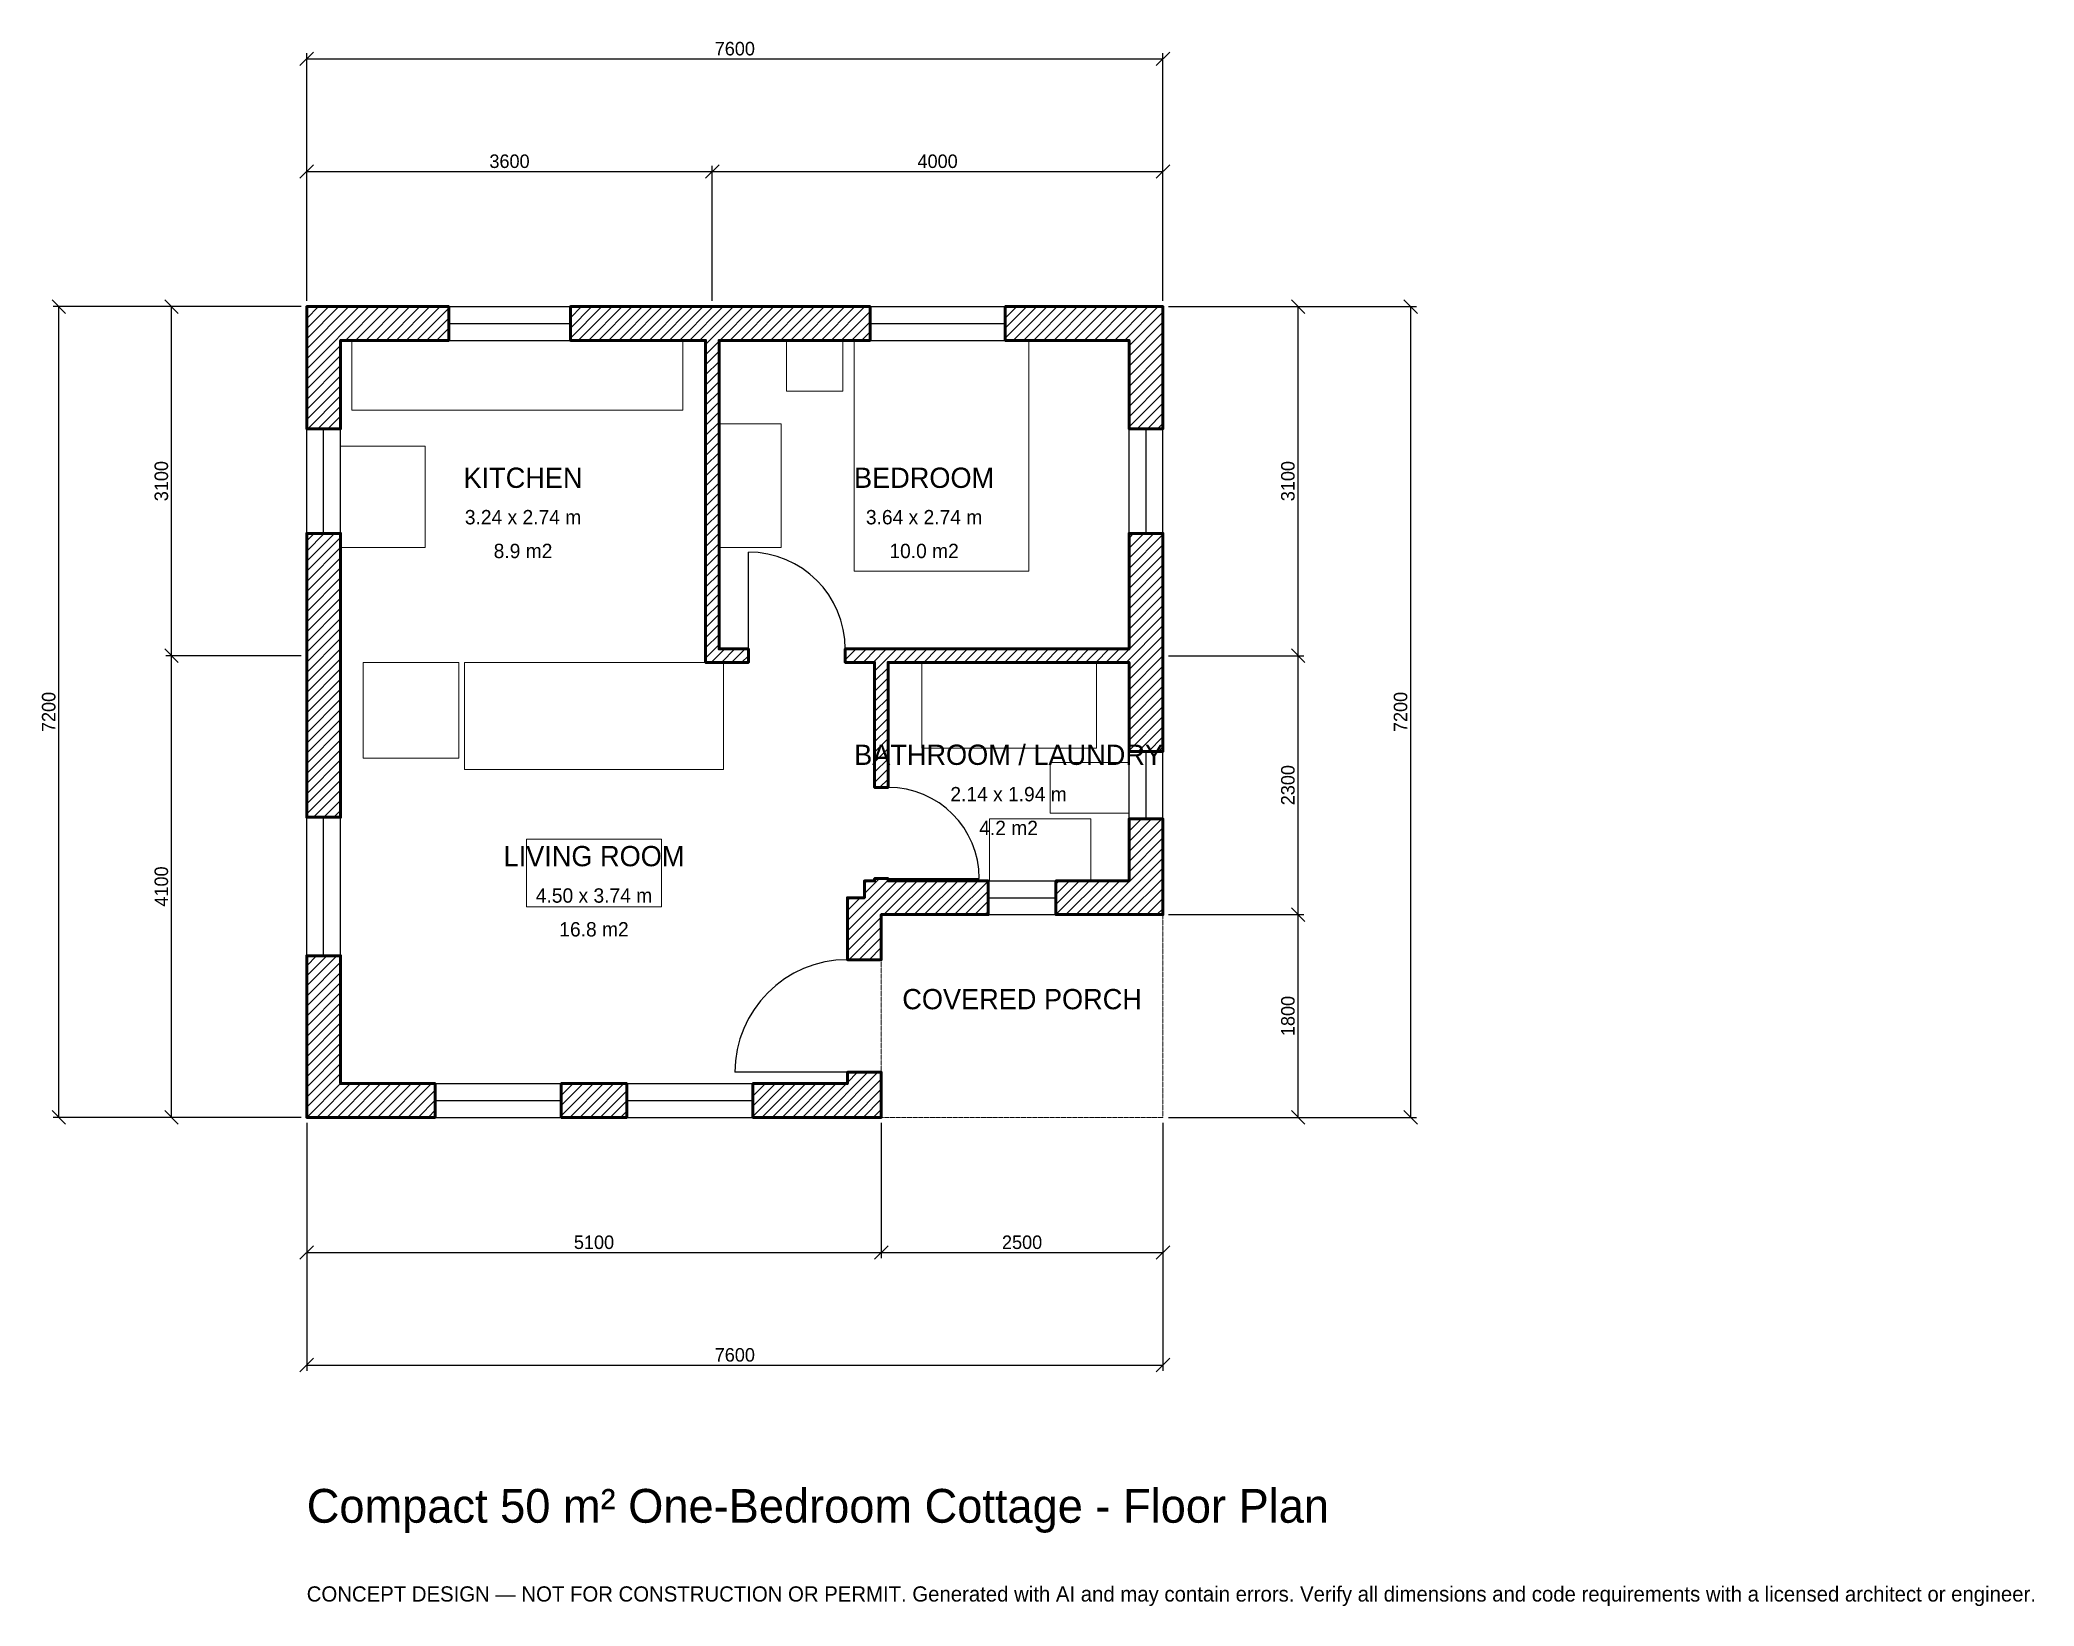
# Model space of a CAD drawing. Header units: millimetres. Extents: x -2369 to 15333, y -4341 to 9569.
import ezdxf
from ezdxf.enums import TextEntityAlignment as Align

# ---------------------------------------------------------------- set-up
doc = ezdxf.new("R2010")
doc.units = ezdxf.units.MM
doc.linetypes.add('DASHED', pattern=[1.524, 1.27, -0.254])
for name, color, linetype, lineweight in [('A-ANNO-DIMS', 1, 'Continuous', 13), ('A-ANNO-TEXT', 7, 'Continuous', 18), ('A-AREA-IDEN', 7, 'Continuous', 18), ('A-DOOR', 2, 'Continuous', 25), ('A-FLOR-FIXT', 9, 'Continuous', 13), ('A-FURN', 9, 'Continuous', 13), ('A-GLAZ', 4, 'Continuous', 25), ('A-SITE-PAVE', 8, 'Continuous', 13), ('A-WALL', 7, 'Continuous', 50), ('A-WALL-PATT', 8, 'Continuous', 13)]:
    doc.layers.add(name, color=color, linetype=linetype, lineweight=lineweight)
doc.dimstyles.new('PLAN', dxfattribs={"dimtxt": 120, "dimasz": 80, "dimexe": 50, "dimexo": 50, "dimgap": 30, "dimtad": 1, "dimdec": 0, "dimtsz": 60, "dimcen": 2.5, "dimclrd": 1, "dimclre": 1, "dimazin": 3, "dimtfac": 1, "dimtmove": 0, "dimatfit": 3})

msp = doc.modelspace()

# ---------------------------------------------------------------- hatches: boundary and pattern name
at = {"layer": 'A-WALL-PATT'}
h = msp.add_hatch(dxfattribs=at)
h.set_pattern_fill('ANSI31', color=8, scale=20)
h.paths.add_polyline_path([(4800, -0.001), (4800, 0), (3960, 0), (3960, 300), (4800, 300), (4800, 400), (5100, 400), (5100, 300), (5100.001, 300), (5100.001, 0), (5100, 0), (5100, -0.001), (4800, -0.001)])
h.paths.add_polyline_path([(2260, 0), (2260, 300), (2840, 300), (2840, 0), (2260, 0)])
h.paths.add_polyline_path([(300, 0), (300, -0.001), (0, -0.001), (0, 0), (-0.001, 0), (-0.001, 300), (0, 300), (0, 1435), (300, 1435), (300, 300), (1140, 300), (1140, 0), (300, 0)])
h.paths.add_polyline_path([(0, 3950), (0, 4250), (0, 5185), (300, 5185), (300, 4250), (300, 3950), (300, 2665), (0, 2665), (0, 3950)])
h.paths.add_polyline_path([(0, 6900), (-0.001, 6900), (-0.001, 7200), (0, 7200), (0, 7200.001), (300, 7200.001), (300, 7200), (1260, 7200), (1260, 6900), (300, 6900), (300, 6115), (0, 6115), (0, 6900)])
h.paths.add_polyline_path([(3450, 7200), (3540, 7200), (3540, 7200.001), (3660, 7200.001), (3660, 7200), (3750, 7200), (5000, 7200), (5000, 6900), (3750, 6900), (3660, 6900), (3660, 4160), (3920, 4160), (3920, 4040), (3660, 4040), (3540, 4040), (3540, 4160), (3540, 6900), (3450, 6900), (2340, 6900), (2340, 7200), (3450, 7200)])
h.paths.add_polyline_path([(7300, 7200), (7300, 7200.001), (7600, 7200.001), (7600, 7200), (7600.001, 7200), (7600.001, 6900), (7600, 6900), (7600, 6115), (7300, 6115), (7300, 6900), (6200, 6900), (6200, 7200), (7300, 7200)])
h.paths.add_polyline_path([(7600, 4250), (7600, 4160), (7600.001, 4160), (7600.001, 4040), (7600, 4040), (7600, 3950), (7600, 3250), (7300, 3250), (7300, 3950), (7300, 4040), (5160, 4040), (5160, 2930), (5040, 2930), (5040, 4040), (4780, 4040), (4780, 4160), (5040, 4160), (5160, 4160), (7300, 4160), (7300, 4250), (7300, 5185), (7600, 5185), (7600, 4250)])
h.paths.add_polyline_path([(7600, 2100), (7600.001, 2100), (7600.001, 1800), (7600, 1800), (7600, 1799.999), (7300, 1799.999), (7300, 1800), (6650, 1800), (6650, 2100), (7300, 2100), (7300, 2650), (7600, 2650), (7600, 2100)])
h.paths.add_polyline_path([(5160, 1800), (5160, 1799.999), (5100.001, 1799.999), (5100.001, 1740), (5100, 1740), (5100, 1400), (4800, 1400), (4800, 1950), (4950, 1950), (4950, 2100), (5040, 2100), (5040, 2120), (5160, 2120), (5160, 2100), (6050, 2100), (6050, 1800), (5160, 1800)])

# ---------------------------------------------------------------- linework, layer by layer
at = {"layer": 'A-DOOR'}
for p, q in [((3920, 4160), (3920, 5020)), ((5160, 2120), (5970, 2120)), ((4800, 400), (3800, 400))]:
    msp.add_line(p, q, dxfattribs=at)
for centre, radius, start, end in [((3920, 4160), 860, 0, 90), ((5160, 2120), 810, 0, 90), ((4800, 400), 1000, 90, 180)]:
    msp.add_arc(centre, radius, start, end, dxfattribs=at)
at = {"layer": 'A-FLOR-FIXT'}
for points in [[(400, 6280), (3340, 6280), (3340, 6900), (400, 6900)], [(5460, 3280), (7010, 3280), (7010, 4040), (5460, 4040)], [(6600, 2700), (7300, 2700), (7300, 3150), (6600, 3150)], [(6060, 2100), (6960, 2100), (6960, 2650), (6060, 2650)]]:
    msp.add_lwpolyline(points, close=True, dxfattribs=at)
at = {"layer": 'A-FURN'}
for points in [[(4260, 6450), (4760, 6450), (4760, 6900), (4260, 6900)], [(4860, 4850), (6410, 4850), (6410, 6900), (4860, 6900)], [(3660, 5060), (4210, 5060), (4210, 6160), (3660, 6160)], [(300, 5060), (1050, 5060), (1050, 5960), (300, 5960)], [(500, 3190), (1350, 3190), (1350, 4040), (500, 4040)], [(1400, 3090), (3700, 3090), (3700, 4040), (1400, 4040)], [(1950, 1870), (3150, 1870), (3150, 2470), (1950, 2470)]]:
    msp.add_lwpolyline(points, close=True, dxfattribs=at)
at = {"layer": 'A-GLAZ'}
for p, q in [((1260, 7200), (2340, 7200)), ((5000, 7200), (6200, 7200)), ((1260, 7050), (2340, 7050)), ((5000, 7050), (6200, 7050)), ((1260, 6900), (2340, 6900)), ((5000, 6900), (6200, 6900)), ((0, 5185), (0, 6115)), ((150, 5185), (150, 6115)), ((300, 5185), (300, 6115)), ((7300, 5185), (7300, 6115)), ((7450, 5185), (7450, 6115)), ((7600, 5185), (7600, 6115)), ((7300, 2650), (7300, 3250)), ((7450, 2650), (7450, 3250)), ((7600, 2650), (7600, 3250)), ((0, 1435), (0, 2665)), ((150, 1435), (150, 2665)), ((300, 1435), (300, 2665)), ((6050, 2100), (6650, 2100)), ((6050, 1950), (6650, 1950)), ((6050, 1800), (6650, 1800)), ((1140, 300), (2260, 300)), ((2840, 300), (3960, 300)), ((1140, 150), (2260, 150)), ((1140, 0), (2260, 0)), ((2840, 150), (3960, 150)), ((2840, 0), (3960, 0))]:
    msp.add_line(p, q, dxfattribs=at)
at = {"layer": 'A-SITE-PAVE', "linetype": 'DASHED'}
msp.add_lwpolyline([(5100, 0), (7600, 0), (7600, 1800), (5100, 1800)], close=True, dxfattribs=at)
at = {"layer": 'A-WALL'}
for points in [[(0, 6900), (-0.001, 6900), (-0.001, 7200), (0, 7200), (0, 7200.001), (300, 7200.001), (300, 7200), (1260, 7200), (1260, 6900), (300, 6900), (300, 6115), (0, 6115), (0, 6900)], [(3450, 7200), (3540, 7200), (3540, 7200.001), (3660, 7200.001), (3660, 7200), (3750, 7200), (5000, 7200), (5000, 6900), (3750, 6900), (3660, 6900), (3660, 4160), (3920, 4160), (3920, 4040), (3660, 4040), (3540, 4040), (3540, 4160), (3540, 6900), (3450, 6900), (2340, 6900), (2340, 7200), (3450, 7200)], [(7300, 7200), (7300, 7200.001), (7600, 7200.001), (7600, 7200), (7600.001, 7200), (7600.001, 6900), (7600, 6900), (7600, 6115), (7300, 6115), (7300, 6900), (6200, 6900), (6200, 7200), (7300, 7200)], [(0, 3950), (0, 4250), (0, 5185), (300, 5185), (300, 4250), (300, 3950), (300, 2665), (0, 2665), (0, 3950)], [(7600, 4250), (7600, 4160), (7600.001, 4160), (7600.001, 4040), (7600, 4040), (7600, 3950), (7600, 3250), (7300, 3250), (7300, 3950), (7300, 4040), (5160, 4040), (5160, 2930), (5040, 2930), (5040, 4040), (4780, 4040), (4780, 4160), (5040, 4160), (5160, 4160), (7300, 4160), (7300, 4250), (7300, 5185), (7600, 5185), (7600, 4250)], [(7600, 2100), (7600.001, 2100), (7600.001, 1800), (7600, 1800), (7600, 1799.999), (7300, 1799.999), (7300, 1800), (6650, 1800), (6650, 2100), (7300, 2100), (7300, 2650), (7600, 2650), (7600, 2100)], [(5160, 1800), (5160, 1799.999), (5100.001, 1799.999), (5100.001, 1740), (5100, 1740), (5100, 1400), (4800, 1400), (4800, 1950), (4950, 1950), (4950, 2100), (5040, 2100), (5040, 2120), (5160, 2120), (5160, 2100), (6050, 2100), (6050, 1800), (5160, 1800)], [(300, 0), (300, -0.001), (0, -0.001), (0, 0), (-0.001, 0), (-0.001, 300), (0, 300), (0, 1435), (300, 1435), (300, 300), (1140, 300), (1140, 0), (300, 0)], [(4800, -0.001), (4800, 0), (3960, 0), (3960, 300), (4800, 300), (4800, 400), (5100, 400), (5100, 300), (5100.001, 300), (5100.001, 0), (5100, 0), (5100, -0.001), (4800, -0.001)], [(2260, 0), (2260, 300), (2840, 300), (2840, 0), (2260, 0)]]:
    msp.add_lwpolyline(points, close=True, dxfattribs=at)

# ---------------------------------------------------------------- texts
at = {"layer": 'A-ANNO-TEXT'}
for s, height, p in [('Compact 50 m² One-Bedroom Cottage - Floor Plan', 300, (0, -3600)), ('CONCEPT DESIGN — NOT FOR CONSTRUCTION OR PERMIT. Generated with AI and may contain errors. Verify all dimensions and code requirements with a licensed architect or engineer.', 135, (0, -4300))]:
    msp.add_text(s, height=height, dxfattribs=at).set_placement(p)
at = {"layer": 'A-AREA-IDEN'}
for s, height, p in [('KITCHEN', 180, (1920, 5680)), ('BEDROOM', 180, (5480, 5680)), ('3.24 x 2.74 m', 127.5, (1920, 5330)), ('3.64 x 2.74 m', 127.5, (5480, 5330)), ('8.9 m2', 127.5, (1920, 5030)), ('10.0 m2', 127.5, (5480, 5030)), ('BATHROOM / LAUNDRY', 180, (6230, 3220)), ('2.14 x 1.94 m', 127.5, (6230, 2870)), ('4.2 m2', 127.5, (6230, 2570)), ('LIVING ROOM', 180, (2550, 2320)), ('4.50 x 3.74 m', 127.5, (2550, 1970)), ('16.8 m2', 127.5, (2550, 1670)), ('COVERED PORCH', 180, (6350, 1050))]:
    msp.add_text(s, height=height, dxfattribs=at).set_placement(p, align=Align.MIDDLE_CENTER)

# ---------------------------------------------------------------- dimensions: what is measured, and where the dimension line sits
at = {"layer": 'A-ANNO-DIMS'}
for base, p1, p2, text in [((0, 9400), (0, 7200), (7600, 7200), '7600'), ((0, 8400), (0, 7200), (3600, 7200), '3600'), ((3600, 8400), (3600, 7200), (7600, 7200), '4000'), ((0, -1200), (0, 0), (5100, 0), '5100'), ((0, -2200), (0, 0), (7600, 0), '7600'), ((5100, -1200), (5100, 0), (7600, 0), '2500')]:
    msp.add_linear_dim(base=base, p1=p1, p2=p2, text=text, dimstyle='PLAN', dxfattribs=at).render()
for base, p1, p2, text in [((-2200, 0), (0, 0), (0, 7200), '7200'), ((-1200, 4100), (0, 4100), (0, 7200), '3100'), ((8800, 4100), (7600, 4100), (7600, 7200), '3100'), ((9800, 0), (7600, 0), (7600, 7200), '7200'), ((-1200, 0), (0, 0), (0, 4100), '4100'), ((8800, 1800), (7600, 1800), (7600, 4100), '2300'), ((8800, 0), (7600, 0), (7600, 1800), '1800')]:
    msp.add_linear_dim(base=base, p1=p1, p2=p2, angle=90, text=text, dimstyle='PLAN', dxfattribs=at).render()

doc.saveas('drawing.dxf')
